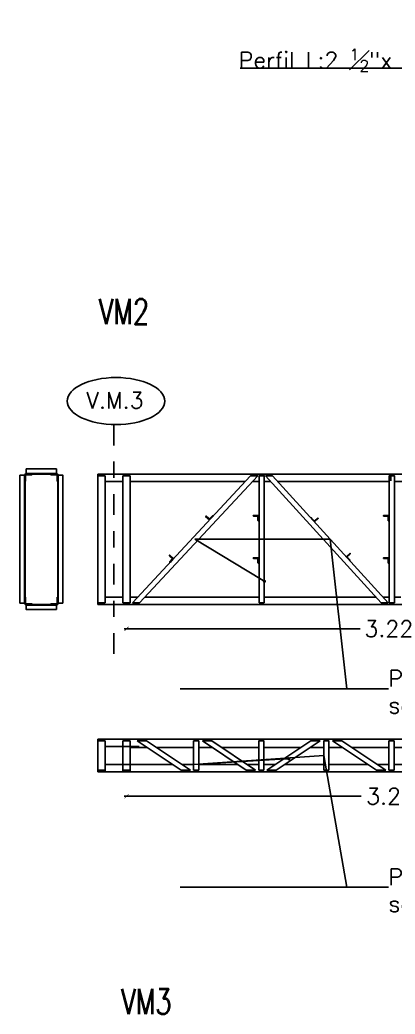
# Model space of a CAD drawing. Header units: millimetres. Extents: x 15 to 74, y 2 to 179.
# Drawn here: x 51.51 to 53.82, y 108.61 to 114.72 of the extents above; entities that cross this region are included whole.
import ezdxf
from ezdxf import colors
from ezdxf.entities.mleader import LeaderData, LeaderLine
from ezdxf.math import Vec2, Vec3

# ---------------------------------------------------------------- set-up
doc = ezdxf.new("R2010")
doc.units = ezdxf.units.MM
doc.linetypes.add('DASHDOT', pattern=[25.4, 12.7, -6.35, 0, -6.35])
for name, color, linetype in [('0-CORTES', 1, 'Continuous'), ('00-NIVELES', 3, 'Continuous'), ('00-REFE', 2, 'Continuous'), ('04', 4, 'Continuous'), ('Cordones', 4, 'Continuous'), ('Diagonales', 12, 'Continuous'), ('EjeV.M. 2', 4, 'DASHDOT')]:
    doc.layers.add(name, color=color, linetype=linetype)
doc.styles.add('COTAS', font='simplex.shx')
doc.styles.add('ROMANS', font='romans')
doc.dimstyles.new('COTAS01', dxfattribs={"dimscale": 0.5, "dimtxt": 0.2, "dimasz": 0.05, "dimexe": 0.05, "dimexo": 1, "dimgap": 0.05, "dimtad": 0, "dimzin": 0, "dimdsep": 46, "dimtxsty": 'COTAS', "dimblk1": 'ARCHTICK', "dimblk2": 'ARCHTICK', "dimsah": 1, "dimcen": 0.05, "dimdle": 0.03, "dimclrd": 1, "dimclre": 1, "dimclrt": 2, "dimadec": 0, "dimazin": 0, "dimtfac": 1, "dimtofl": 0, "dimtmove": 0, "dimatfit": 3, "dimldrblk": 'ARCHTICK', "dimfxl": 1, "dimtolj": 1, "dimtzin": 0, "dimarcsym": 0})

# ---------------------------------------------------------------- blocks, each defined once
blk = doc.blocks.new('_Dot')
at = {"color": 0, "linetype": 'ByBlock', "lineweight": -2}
blk.add_line((-0.5, 0), (-1, 0), dxfattribs=at)
at = {"color": 0, "linetype": 'ByBlock', "const_width": 0.5}
blk.add_lwpolyline([(-0.25, 0, 1), (0.25, 0, 1)], format="xyb", close=True, dxfattribs=at)
blk = doc.blocks.new('_ARCHTICK')
at = {"color": 0, "linetype": 'ByBlock', "const_width": 0.15}
blk.add_lwpolyline([(-0.5, -0.5), (0.5, 0.5)], dxfattribs=at)
blk = doc.blocks.new('*D41')
at = {"layer": 'DEFPOINTS', "color": 0, "transparency": 16777216}
for p in [(52.1689, 111.1371), (55.3914, 111.1372), (55.3914, 110.9776)]:
    blk.add_point(p, dxfattribs=at)
at = {"layer": 'Diagonales', "color": 1, "lineweight": -2, "transparency": 16777216}
for p, q in [((52.1539, 110.9776), (53.6028, 110.9776)), ((55.4064, 110.9776), (53.9575, 110.9776))]:
    blk.add_line(p, q, dxfattribs=at)
at = {"layer": 'Diagonales', "color": 1, "lineweight": -2, "transparency": 16777216, "xscale": 0.025, "yscale": 0.025, "zscale": 0.025}
for p, rotation in [((52.1689, 110.9776), 180.0007122054697), ((55.3914, 110.9776), 0.0007122054697010053)]:
    blk.add_blockref('_ARCHTICK', p, dxfattribs=dict(at, rotation=rotation))
at = {"layer": 'Diagonales', "color": 2, "transparency": 16777216, "insert": (53.7801, 110.9776), "char_height": 0.1, "attachment_point": 5, "rotation": 0.00071, "style": 'COTAS'}
blk.add_mtext('\\A1;3.22', dxfattribs=at)
blk = doc.blocks.new('*D175')
at = {"layer": 'DEFPOINTS', "color": 0, "transparency": 16777216}
for p in [(52.1689, 110.1084), (55.4122, 110.1084), (55.4122, 109.9489)]:
    blk.add_point(p, dxfattribs=at)
at = {"layer": 'Diagonales', "color": 1, "lineweight": -2, "transparency": 16777216}
for p, q in [((52.1539, 109.9488), (53.6108, 109.9489)), ((55.4272, 109.9489), (53.9703, 109.9489))]:
    blk.add_line(p, q, dxfattribs=at)
at = {"layer": 'Diagonales', "color": 1, "lineweight": -2, "transparency": 16777216, "xscale": 0.025, "yscale": 0.025, "zscale": 0.025}
for p, rotation in [((52.1689, 109.9488), 180.0007076270295), ((55.4122, 109.9489), 0.000707627029495103)]:
    blk.add_blockref('_ARCHTICK', p, dxfattribs=dict(at, rotation=rotation))
at = {"layer": 'Diagonales', "color": 2, "transparency": 16777216, "insert": (53.7906, 109.9489), "char_height": 0.1, "attachment_point": 5, "rotation": 0.00071, "style": 'COTAS'}
blk.add_mtext('\\A1;3.24', dxfattribs=at)

msp = doc.modelspace()

# ---------------------------------------------------------------- linework, layer by layer
at = {"layer": '0-CORTES'}
for points in [[(51.7387, 111.9276), (51.5524, 111.9276), (51.5524, 111.9593), (51.7387, 111.9593)], [(51.5451, 111.1339), (51.5451, 111.9202), (51.5134, 111.9202), (51.5134, 111.1339)], [(51.5419, 111.1339), (51.5419, 111.9202)], [(51.7387, 111.9308), (51.5524, 111.9308)], [(51.7461, 111.1339), (51.7461, 111.9202), (51.7778, 111.9202), (51.7778, 111.1339)], [(51.7493, 111.1339), (51.7493, 111.9202)], [(51.7387, 111.1266), (51.5524, 111.1266), (51.5524, 111.0949), (51.7387, 111.0949)], [(51.7387, 111.1234), (51.5524, 111.1234)]]:
    msp.add_lwpolyline(points, dxfattribs=at)
msp.add_lwpolyline([(52.4333, 111.4296), (52.4337, 111.4302), (52.4572, 111.4088), (52.4358, 111.3854), (52.4353, 111.3859, -0.414214), (52.4351, 111.3894), (52.4493, 111.4049, 0.414214), (52.449, 111.412), (52.4334, 111.4261, -0.414214)], format="xyb", close=True, dxfattribs=at)
at = {"layer": '04'}
for points in [[(51.5456, 111.8827), (51.5456, 111.9271), (51.59, 111.9271)], [(51.7456, 111.8827), (51.7456, 111.9271), (51.7012, 111.9271)], [(51.5456, 111.1715), (51.5456, 111.1271), (51.59, 111.1271)], [(51.7456, 111.1715), (51.7456, 111.1271), (51.7012, 111.1271)]]:
    msp.add_lwpolyline(points, dxfattribs=at)
for points in [[(51.5456, 111.8827), (51.5456, 111.8827, 0.414214), (51.5488, 111.8859), (51.5488, 111.9169, -0.414214), (51.5558, 111.9239), (51.5868, 111.9239, 0.414214), (51.59, 111.9271), (51.59, 111.9271)], [(51.7456, 111.8827), (51.7456, 111.8827, -0.414214), (51.7424, 111.8859), (51.7424, 111.9169, 0.414214), (51.7354, 111.9239), (51.7044, 111.9239, -0.414214), (51.7012, 111.9271), (51.7012, 111.9271)], [(51.5456, 111.1715), (51.5456, 111.1715, -0.414214), (51.5488, 111.1683), (51.5488, 111.1373, 0.414214), (51.5558, 111.1303), (51.5868, 111.1303, -0.414214), (51.59, 111.1271), (51.59, 111.1271)], [(51.7456, 111.1715), (51.7456, 111.1715, 0.414214), (51.7424, 111.1683), (51.7424, 111.1373, -0.414214), (51.7354, 111.1303), (51.7044, 111.1303, 0.414214), (51.7012, 111.1271), (51.7012, 111.1271)]]:
    msp.add_lwpolyline(points, format="xyb", dxfattribs=at)
at = {"layer": 'Cordones'}
for p, q in [((51.9914, 111.9271), (61.9914, 111.9271)), ((51.9914, 111.1271), (51.9914, 111.9271)), ((52.0364, 111.9171), (51.9914, 111.9171)), ((52.0364, 111.1371), (52.0364, 111.9171)), ((52.1464, 111.1371), (52.1464, 111.9171)), ((52.1914, 111.9171), (52.1464, 111.9171)), ((52.1914, 111.1371), (52.1914, 111.9171)), ((52.0364, 111.8821), (52.1464, 111.8821)), ((52.1914, 111.8821), (52.898, 111.8821)), ((52.9417, 111.8821), (52.9825, 111.8821)), ((53.0142, 111.8821), (53.0534, 111.8821)), ((53.0967, 111.8821), (53.7825, 111.8821)), ((53.8142, 111.8821), (54.4992, 111.8821)), ((52.0364, 111.1721), (52.1464, 111.1721)), ((52.1914, 111.1721), (52.238, 111.1721)), ((52.2817, 111.1721), (52.9825, 111.1721)), ((53.0142, 111.1721), (53.7004, 111.1721)), ((53.7437, 111.1721), (53.7825, 111.1721)), ((53.8142, 111.1721), (53.8544, 111.1721)), ((52.0364, 111.1371), (51.9914, 111.1371)), ((51.9914, 111.1271), (61.9914, 111.1271)), ((52.1464, 111.1371), (52.1914, 111.1371)), ((51.9914, 110.0984), (51.9914, 110.2984)), ((51.9914, 110.2984), (61.9914, 110.2984)), ((52.0364, 110.2884), (51.9914, 110.2884)), ((52.0364, 110.0984), (52.0364, 110.2884)), ((52.0364, 110.2534), (52.2464, 110.2534)), ((52.1464, 110.0984), (52.1464, 110.2883)), ((52.1914, 110.2883), (52.1464, 110.2883)), ((52.1914, 110.0984), (52.1914, 110.2883)), ((52.1914, 110.2476), (52.2955, 110.2476)), ((52.3531, 110.2476), (52.5805, 110.2476)), ((52.6122, 110.2476), (52.6955, 110.2476)), ((52.7531, 110.2476), (52.9805, 110.2476)), ((53.0122, 110.2476), (53.2397, 110.2476)), ((53.2973, 110.2476), (53.3805, 110.2476)), ((53.4122, 110.2476), (53.4955, 110.2476)), ((53.5531, 110.2476), (53.7805, 110.2476)), ((53.8122, 110.2476), (54.0397, 110.2476)), ((52.0364, 110.1434), (52.2464, 110.1434)), ((52.1914, 110.1434), (52.4516, 110.1434)), ((52.5092, 110.1434), (52.5805, 110.1434)), ((52.6122, 110.1434), (52.8516, 110.1434)), ((52.9092, 110.1434), (52.9805, 110.1434)), ((53.0122, 110.1434), (53.0835, 110.1434)), ((53.1412, 110.1434), (53.3805, 110.1434)), ((53.4122, 110.1434), (53.6516, 110.1434)), ((53.7092, 110.1434), (53.7805, 110.1434)), ((53.8122, 110.1434), (53.8835, 110.1434)), ((52.0364, 110.1084), (51.9914, 110.1084)), ((51.9914, 110.0984), (61.9914, 110.0984)), ((52.1464, 110.1084), (52.1914, 110.1084))]:
    msp.add_line(p, q, dxfattribs=at)
at = {"layer": 'Diagonales'}
for p, q in [((51.7387, 111.9271), (51.7387, 111.9593)), ((52.2054, 111.1371), (52.9306, 111.9171)), ((52.9306, 111.9171), (52.9743, 111.9171)), ((52.9825, 111.9171), (53.0142, 111.9171)), ((53.0215, 111.9171), (53.0648, 111.9171)), ((53.0215, 111.9171), (53.7323, 111.1371)), ((53.0648, 111.9171), (53.7756, 111.1371)), ((53.7825, 111.9171), (53.8142, 111.9171)), ((53.7914, 111.9171), (53.7914, 111.8854)), ((51.5451, 111.1339), (51.5134, 111.1339)), ((51.7387, 111.1271), (51.7387, 111.0949)), ((51.7461, 111.1339), (51.7778, 111.1339)), ((52.2054, 111.1371), (52.2491, 111.1371)), ((52.9825, 111.1371), (53.0142, 111.1371)), ((53.7323, 111.1371), (53.7756, 111.1371)), ((53.7825, 111.1371), (53.8142, 111.1371)), ((52.1964, 110.2984), (55.3964, 110.2984)), ((52.2343, 110.2884), (52.292, 110.2884)), ((52.5617, 110.1084), (52.292, 110.2884)), ((52.5805, 110.2884), (52.6122, 110.2884)), ((52.6343, 110.2884), (52.692, 110.2884)), ((52.9617, 110.1084), (52.692, 110.2884)), ((52.9805, 110.2884), (53.0122, 110.2884)), ((53.031, 110.1084), (53.3008, 110.2884)), ((53.3585, 110.2884), (53.3008, 110.2884)), ((53.3805, 110.2884), (53.4122, 110.2884)), ((53.4343, 110.2884), (53.492, 110.2884)), ((53.7617, 110.1084), (53.492, 110.2884)), ((53.7805, 110.2884), (53.8122, 110.2884)), ((52.5041, 110.1084), (52.5617, 110.1084)), ((52.5805, 110.1084), (52.6122, 110.1084)), ((52.9041, 110.1084), (52.9617, 110.1084)), ((52.9805, 110.1084), (53.0122, 110.1084)), ((53.0887, 110.1084), (53.031, 110.1084)), ((53.3805, 110.1084), (53.4122, 110.1084)), ((53.7041, 110.1084), (53.7617, 110.1084)), ((53.7805, 110.1084), (53.8122, 110.1084))]:
    msp.add_line(p, q, dxfattribs=at)
for points in [[(52.2491, 111.1371), (52.9743, 111.9171)], [(52.9825, 111.1371), (52.9825, 111.9171), (53.0142, 111.9171), (53.0142, 111.1371)], [(53.7825, 111.1371), (53.7825, 111.9171), (53.8142, 111.9171), (53.8142, 111.1371)], [(52.5041, 110.1084), (52.2343, 110.2884)], [(52.5805, 110.1084), (52.5805, 110.2884), (52.6122, 110.2884), (52.6122, 110.1084)], [(52.9041, 110.1084), (52.6343, 110.2884)], [(52.9805, 110.1084), (52.9805, 110.2884), (53.0122, 110.2884), (53.0122, 110.1084)], [(53.0887, 110.1084), (53.3585, 110.2884)], [(53.3805, 110.1084), (53.3805, 110.2884), (53.4122, 110.2884), (53.4122, 110.1084)], [(53.7041, 110.1084), (53.4343, 110.2884)], [(53.7805, 110.1084), (53.7805, 110.2884), (53.8122, 110.2884), (53.8122, 110.1084)]]:
    msp.add_lwpolyline(points, dxfattribs=at)
for points in [[(52.6547, 111.668), (52.6542, 111.6675), (52.6776, 111.6461), (52.699, 111.6695), (52.6985, 111.67, 0.414214), (52.6949, 111.6699), (52.6808, 111.6543, -0.414214), (52.6737, 111.654), (52.6582, 111.6682, 0.414214)], [(52.9775, 111.6412), (52.9782, 111.6412), (52.9782, 111.6729), (52.9465, 111.6729), (52.9465, 111.6722, 0.414214), (52.949, 111.6697), (52.97, 111.6697, -0.414214), (52.975, 111.6647), (52.975, 111.6437, 0.414214)], [(53.346, 111.6556), (53.3465, 111.6551), (53.323, 111.6337), (53.3017, 111.6571), (53.3022, 111.6576, -0.414214), (53.3057, 111.6574), (53.3199, 111.6419, 0.414214), (53.3269, 111.6416), (53.3425, 111.6557, -0.414214)], [(53.7775, 111.6412), (53.7782, 111.6412), (53.7782, 111.6729), (53.7465, 111.6729), (53.7465, 111.6722, 0.414214), (53.749, 111.6697), (53.77, 111.6697, -0.414214), (53.775, 111.6647), (53.775, 111.6437, 0.414214)], [(52.9775, 111.3812), (52.9782, 111.3812), (52.9782, 111.4129), (52.9465, 111.4129), (52.9465, 111.4122, 0.414214), (52.949, 111.4097), (52.97, 111.4097, -0.414214), (52.975, 111.4047), (52.975, 111.3837, 0.414214)], [(53.5419, 111.4406), (53.5415, 111.4411), (53.518, 111.4197), (53.5394, 111.3963), (53.5399, 111.3968, 0.414214), (53.5401, 111.4003), (53.5259, 111.4158, -0.414214), (53.5262, 111.4229), (53.5418, 111.437, 0.414214)], [(53.7775, 111.3812), (53.7782, 111.3812), (53.7782, 111.4129), (53.7465, 111.4129), (53.7465, 111.4122, 0.414214), (53.749, 111.4097), (53.77, 111.4097, -0.414214), (53.775, 111.4047), (53.775, 111.3837, 0.414214)]]:
    msp.add_lwpolyline(points, format="xyb", close=True, dxfattribs=at)
msp.add_ellipse((52.1038, 112.3759), major_axis=(-0.2992, 0), ratio=0.483781, dxfattribs=at)
at = {"layer": 'EjeV.M. 2', "ltscale": 0.01}
msp.add_line((52.0914, 110.8229), (52.0914, 112.2313), dxfattribs=at)

# ---------------------------------------------------------------- texts
at = {"layer": '00-NIVELES', "linetype": 'ByBlock', "style": 'ROMANS', "width": 0.75}
for s, p in [('VM2', (51.9976, 112.848)), ('VM3', (52.135, 108.6104))]:
    msp.add_text(s, height=0.15552, dxfattribs=at).set_placement(p)
at = {"layer": '00-REFE', "linetype": 'ByBlock', "style": 'ROMANS'}
msp.add_text('V.M.3', height=0.1, dxfattribs=at).set_placement((51.9217, 112.3309))

# ---------------------------------------------------------------- dimensions: what is measured, and where the dimension line sits
at = {"layer": 'Diagonales'}
for p1, p2, picture, middle in [((52.1689, 111.1371), (55.3914, 111.1372), '*D41', (53.7801, 110.9776)), ((52.1689, 110.1084), (55.4122, 110.1084), '*D175', (53.7906, 109.9489))]:
    dim = msp.add_aligned_dim(p1=p1, p2=p2, distance=-0.1595, dimstyle='COTAS01', override={"dimse1": 1, "dimse2": 1}, dxfattribs=at)
    dim.commit()
    dim.dimension.update_dxf_attribs({"geometry": picture, "text_midpoint": middle})

# ---------------------------------------------------------------- leaders
at = {"layer": '00-REFE'}
ml = msp.add_multileader_mtext('Standard', dxfattribs=at)
ml.set_content('\\A1;Perfil L:2 {\\H0.7x;\\S1#2;}"x {\\H0.7x;\\S1#4;}"', color=256, style='ROMANS')
ml.set_leader_properties(color=1)
ml.set_arrow_properties(name='DOT')
ml.build(insert=Vec2(0, 0))
ml.multileader.update_dxf_attribs({"text_left_attachment_type": 6, "text_right_attachment_type": 6, "dogleg_length": 0.2557, "arrow_head_size": 0.02})
ctx = ml.context
ctx.base_point, ctx.char_height, ctx.arrow_head_size, ctx.landing_gap_size, ctx.plane_origin = Vec3(52.8575, 114.4203), 0.1, 0.02, 0, Vec3(52.1917, 114.4882)
ctx.left_attachment, ctx.right_attachment = 6, 6
notes = []
notes.append((ctx, [(0, (1, 1, 0), (54.4004, 114.4203), (-1, 0), 0.2557, [(0, [(54.6899, 114.7076)], 0, [])])]))
ctx.mtext.insert, ctx.mtext.width, ctx.mtext.defined_height, ctx.mtext.line_spacing_factor, ctx.mtext.flow_direction = Vec3(52.8575, 114.5403), 3.896909, 0.9521, 0.99, 5
ml = msp.add_multileader_mtext('Standard', dxfattribs=at)
ml.set_content('\\A1;Perfil L:1 {\\H0.7x;\\S1#4;}"x {\\H0.7x;\\S1#8;}"\\Psep: 20cm', color=256, style='ROMANS')
ml.set_leader_properties(color=1)
ml.set_arrow_properties(name='DOT')
ml.build(insert=Vec2(0, 0))
ml.multileader.update_dxf_attribs({"text_left_attachment_type": 6, "text_right_attachment_type": 6, "dogleg_length": 0.2557, "arrow_head_size": 0.02})
ctx = ml.context
ctx.base_point, ctx.char_height, ctx.arrow_head_size, ctx.landing_gap_size, ctx.plane_origin = Vec3(53.7775, 110.6094), 0.1, 0.02, 0, Vec3(53.4694, 110.809)
ctx.left_attachment, ctx.right_attachment = 6, 6
notes.append((ctx, [(1, (1, 1, 0), (53.5218, 110.6094), (1, 0), 0.2557, [(2, [(53.0155, 111.269), (52.5889, 111.5271), (53.4186, 111.5271)], 0, [])])]))
ctx.mtext.insert, ctx.mtext.width, ctx.mtext.defined_height, ctx.mtext.line_spacing_factor, ctx.mtext.flow_direction = Vec3(53.7775, 110.7427), 3.896909, 0.9521, 0.99, 5
ml = msp.add_multileader_mtext('Standard', dxfattribs=at)
ml.set_content('\\A1;Perfil L:1 {\\H0.7x;\\S1#4;}"x {\\H0.7x;\\S1#8;}"\\Psep: 20cm', color=256, style='ROMANS')
ml.set_leader_properties(color=1)
ml.set_arrow_properties(name='DOT')
ml.build(insert=Vec2(0, 0))
ml.multileader.update_dxf_attribs({"text_left_attachment_type": 6, "text_right_attachment_type": 6, "dogleg_length": 0.2557, "arrow_head_size": 0.02})
ctx = ml.context
ctx.base_point, ctx.char_height, ctx.arrow_head_size, ctx.landing_gap_size, ctx.plane_origin = Vec3(53.7775, 109.3899), 0.1, 0.02, 0, Vec3(53.4694, 109.1585)
ctx.left_attachment, ctx.right_attachment = 6, 6
notes.append((ctx, [(1, (1, 1, 0), (53.5218, 109.3899), (1, 0), 0.2557, [(2, [(53.1658, 110.1792), (52.5805, 110.1434), (53.3805, 110.1984)], 0, [])])]))
ctx.mtext.insert, ctx.mtext.width, ctx.mtext.defined_height, ctx.mtext.line_spacing_factor, ctx.mtext.flow_direction = Vec3(53.7775, 109.5233), 3.896909, 0.9521, 0.99, 5
for ctx, leaders in notes:
    for number, flags, end, landing, length, lines in leaders:
        leader = LeaderData()
        leader.index, (leader.has_last_leader_line, leader.has_dogleg_vector, leader.attachment_direction) = number, flags
        leader.last_leader_point, leader.dogleg_vector, leader.dogleg_length = Vec3(end), Vec3(landing), length
        for number, points, colour, breaks in lines:
            line = LeaderLine()
            line.index, line.vertices, line.color, line.breaks = number, Vec3.list(points), colors.encode_raw_color(colour), breaks
            leader.lines.append(line)
        ctx.leaders.append(leader)

doc.saveas('drawing.dxf')
